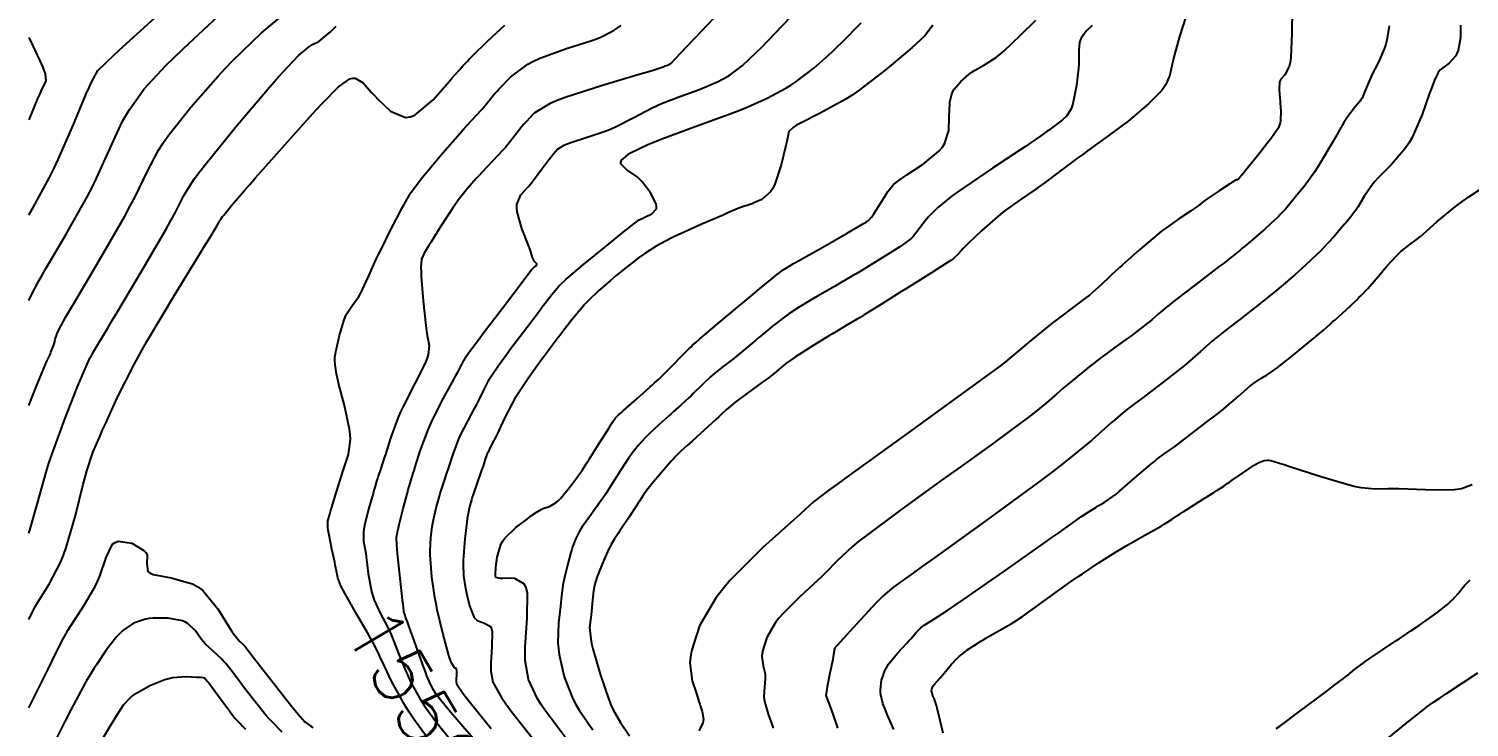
# Model space of a CAD drawing. Header units: metres. Extents: x 837117 to 838479, y 1189012 to 1191015.
# Drawn here: x 837476.5 to 837574.9, y 1190474.6 to 1190522.4 of the extents above; entities that cross this region are included whole.
import ezdxf

# ---------------------------------------------------------------- set-up
doc = ezdxf.new("R2010")
doc.units = ezdxf.units.M
doc.header["$LTSCALE"] = 0.3
doc.layers.add('COTAS 10', color=1, linetype='Continuous')
doc.layers.add('COTAS INT', color=252, linetype='Continuous')
doc.styles.get("Standard").update_dxf_attribs({"font": 'simplex.shx'})

msp = doc.modelspace()

# ---------------------------------------------------------------- linework, layer by layer
at = {"layer": 'COTAS 10'}
for points in [[(837476.514, 1190509.651), (837476.805, 1190510.153), (837477.921, 1190512.201), (837478.222, 1190512.808), (837478.519, 1190513.434), (837479.56, 1190515.841), (837480.436, 1190517.939), (837480.628, 1190518.37), (837480.799, 1190518.736), (837481.236, 1190519.515), (837482.344, 1190520.589), (837482.938, 1190521.141), (837483.656, 1190521.803), (837487.287, 1190525.115)], [(837504.173, 1190473.354), (837502.832, 1190475.186), (837502.51, 1190475.672), (837502.209, 1190476.15), (837501.3, 1190477.799), (837500.672, 1190479.107), (837500.547, 1190479.369), (837500.444, 1190479.587), (837500.252, 1190480.015), (837500.017, 1190480.462), (837499.887, 1190480.692), (837499.729, 1190480.969), (837498.925, 1190482.352), (837498.124, 1190483.759), (837497.969, 1190484.051), (837497.842, 1190484.3), (837497.623, 1190484.847), (837497.542, 1190485.312), (837497.502, 1190485.51), (837497.455, 1190485.737), (837497.417, 1190485.913), (837497.221, 1190486.808), (837497.008, 1190487.876), (837496.973, 1190488.101), (837496.949, 1190488.296), (837496.951, 1190488.747), (837497.081, 1190489.193), (837497.138, 1190489.386), (837497.204, 1190489.608), (837497.517, 1190490.659), (837497.872, 1190491.82), (837497.964, 1190492.111), (837498.054, 1190492.39), (837498.357, 1190493.287), (837498.49, 1190494.296), (837498.472, 1190494.644), (837498.431, 1190495.022), (837498.086, 1190496.637), (837497.684, 1190498.165), (837497.606, 1190498.488), (837497.543, 1190498.768), (837497.439, 1190499.417), (837497.43, 1190499.718), (837497.428, 1190499.778), (837497.425, 1190499.828), (837497.416, 1190499.924), (837497.461, 1190500.17), (837497.492, 1190500.315), (837497.532, 1190500.494), (837497.744, 1190501.415), (837498.041, 1190502.425), (837498.134, 1190502.659), (837498.232, 1190502.874), (837498.625, 1190503.485), (837499.056, 1190504.086), (837499.178, 1190504.293), (837499.301, 1190504.519), (837499.754, 1190505.484), (837500.259, 1190506.622), (837500.415, 1190506.956), (837500.578, 1190507.298), (837501.225, 1190508.605), (837501.857, 1190509.822), (837502.011, 1190510.107), (837502.156, 1190510.37), (837502.603, 1190511.136), (837503.178, 1190511.938), (837503.403, 1190512.224), (837503.656, 1190512.538), (837504.811, 1190513.905), (837505.976, 1190515.239), (837506.236, 1190515.533), (837506.469, 1190515.793), (837507.086, 1190516.459), (837507.487, 1190516.888), (837507.584, 1190516.998), (837507.676, 1190517.106), (837507.958, 1190517.466), (837508.336, 1190517.921), (837508.489, 1190518.088), (837508.662, 1190518.272), (837509.459, 1190519.087), (837510.606, 1190519.951), (837511, 1190520.167), (837511.427, 1190520.373), (837513.245, 1190521.031), (837514.983, 1190521.581), (837515.36, 1190521.718), (837515.691, 1190521.849), (837516.511, 1190522.269), (837516.998, 1190522.602)], [(837513.164, 1190473.969), (837511.792, 1190475.775), (837511.501, 1190476.215), (837511.249, 1190476.628), (837510.659, 1190477.901), (837510.438, 1190479.213), (837510.419, 1190479.651), (837510.417, 1190480.121), (837510.562, 1190482.086), (837510.586, 1190483.83), (837510.508, 1190484.16), (837510.394, 1190484.423), (837509.676, 1190484.823), (837508.903, 1190484.812), (837508.754, 1190484.817), (837508.632, 1190484.826), (837508.428, 1190484.884), (837508.411, 1190484.961), (837508.407, 1190484.98), (837508.403, 1190485), (837508.394, 1190485.063), (837508.407, 1190485.285), (837508.418, 1190485.404), (837508.432, 1190485.547), (837508.508, 1190486.274), (837508.761, 1190487.124), (837508.887, 1190487.345), (837509.038, 1190487.56), (837509.782, 1190488.285), (837510.554, 1190488.869), (837510.722, 1190488.994), (837510.87, 1190489.105), (837511.239, 1190489.373), (837511.514, 1190489.53), (837511.602, 1190489.569), (837511.696, 1190489.607), (837512.08, 1190489.73), (837512.546, 1190489.995), (837512.692, 1190490.123), (837512.845, 1190490.274), (837513.458, 1190491.017), (837513.995, 1190491.747), (837514.101, 1190491.89), (837514.187, 1190492.008), (837514.342, 1190492.223), (837514.535, 1190492.527), (837514.645, 1190492.702), (837514.779, 1190492.915), (837515.469, 1190494.01), (837516.158, 1190495.103), (837516.293, 1190495.315), (837516.402, 1190495.488), (837516.594, 1190495.782), (837516.836, 1190496.004), (837516.978, 1190496.131), (837517.152, 1190496.287), (837518.049, 1190497.085), (837518.95, 1190497.886), (837519.126, 1190498.042), (837519.271, 1190498.171), (837519.529, 1190498.401), (837519.758, 1190498.627), (837519.884, 1190498.752), (837520.036, 1190498.906), (837521.592, 1190500.47), (837521.745, 1190500.622), (837521.872, 1190500.747), (837522.103, 1190500.967), (837522.357, 1190501.177), (837522.498, 1190501.296), (837522.669, 1190501.441), (837523.543, 1190502.182), (837524.64, 1190503.108), (837524.952, 1190503.369), (837525.268, 1190503.632), (837526.438, 1190504.6), (837527.412, 1190505.398), (837527.604, 1190505.554), (837527.762, 1190505.682), (837528.052, 1190505.908), (837528.51, 1190506.172), (837528.774, 1190506.323), (837529.098, 1190506.508), (837530.763, 1190507.458), (837532.44, 1190508.416), (837532.771, 1190508.606), (837533.045, 1190508.763), (837533.551, 1190509.058), (837533.681, 1190509.14), (837533.717, 1190509.162), (837533.752, 1190509.185), (837533.882, 1190509.265), (837534.083, 1190509.49), (837534.163, 1190509.602), (837534.254, 1190509.737), (837534.674, 1190510.407), (837535.114, 1190511.105), (837535.219, 1190511.257), (837535.316, 1190511.391), (837535.604, 1190511.729), (837536.058, 1190512.079), (837536.26, 1190512.221), (837536.495, 1190512.383), (837537.62, 1190513.132), (837538.703, 1190514.017), (837538.913, 1190514.265), (837539.083, 1190514.515), (837539.372, 1190515.426), (837539.402, 1190516.28), (837539.41, 1190516.494), (837539.417, 1190516.698), (837539.443, 1190517.354), (837539.571, 1190517.933), (837539.644, 1190518.088), (837539.732, 1190518.242), (837540.186, 1190518.783), (837540.776, 1190519.278), (837540.951, 1190519.404), (837541.131, 1190519.525), (837541.821, 1190519.92), (837542.634, 1190520.446), (837542.891, 1190520.649), (837543.163, 1190520.877), (837544.258, 1190521.907), (837545.322, 1190522.965)], [(837574.335, 1190522.614), (837574.34, 1190521.756), (837574.167, 1190520.881), (837574.088, 1190520.683), (837573.997, 1190520.504), (837573.556, 1190520.018), (837573.121, 1190519.699), (837573.033, 1190519.627), (837572.958, 1190519.56), (837572.806, 1190519.377), (837572.738, 1190519.231), (837572.717, 1190519.189), (837572.696, 1190519.145), (837572.61, 1190518.979), (837572.418, 1190518.498), (837572.329, 1190518.255), (837572.224, 1190517.966), (837571.718, 1190516.527), (837571.025, 1190514.934), (837570.802, 1190514.548), (837570.567, 1190514.185), (837569.607, 1190513.07), (837568.691, 1190512.162), (837568.483, 1190511.929), (837568.295, 1190511.705), (837567.78, 1190510.963), (837567.413, 1190510.337), (837567.317, 1190510.186), (837567.225, 1190510.045), (837566.913, 1190509.614), (837566.545, 1190509.167), (837566.417, 1190509.016), (837566.278, 1190508.853), (837565.68, 1190508.162), (837564.974, 1190507.395), (837564.767, 1190507.184), (837564.554, 1190506.973), (837563.744, 1190506.215), (837563.019, 1190505.568), (837562.86, 1190505.426), (837562.719, 1190505.302), (837562.363, 1190504.988), (837561.953, 1190504.65), (837561.779, 1190504.509), (837561.579, 1190504.348), (837560.637, 1190503.597), (837559.697, 1190502.853), (837559.498, 1190502.696), (837559.326, 1190502.561), (837558.926, 1190502.251), (837558.675, 1190502.061), (837558.597, 1190502.002), (837558.515, 1190501.94), (837558.187, 1190501.69), (837557.726, 1190501.317), (837557.559, 1190501.176), (837557.376, 1190501.02), (837556.576, 1190500.321), (837555.63, 1190499.51), (837555.355, 1190499.282), (837555.075, 1190499.054), (837554.016, 1190498.219), (837553.064, 1190497.49), (837552.85, 1190497.327), (837552.658, 1190497.182), (837552.146, 1190496.803), (837551.781, 1190496.533), (837551.682, 1190496.457), (837551.585, 1190496.381), (837551.239, 1190496.102), (837550.708, 1190495.645), (837550.494, 1190495.457), (837550.25, 1190495.241), (837549.124, 1190494.239), (837547.218, 1190492.684), (837546.482, 1190492.12), (837545.656, 1190491.497), (837541.919, 1190488.767), (837538.32, 1190486.181), (837537.581, 1190485.649), (837536.953, 1190485.198), (837535.617, 1190484.235), (837534.897, 1190483.622), (837534.658, 1190483.392), (837534.402, 1190483.135), (837533.335, 1190481.986), (837532.37, 1190480.908), (837532.177, 1190480.695), (837532.018, 1190480.519), (837531.711, 1190480.192), (837531.63, 1190480.111), (837531.612, 1190480.09), (837531.596, 1190480.069), (837531.555, 1190479.999), (837531.535, 1190479.937), (837531.532, 1190479.922), (837531.53, 1190479.908), (837531.536, 1190479.863), (837531.501, 1190479.607), (837531.474, 1190479.46), (837531.44, 1190479.279), (837531.254, 1190478.347), (837531.07, 1190477.412), (837531.037, 1190477.228), (837531.011, 1190477.077), (837530.983, 1190476.805), (837531.067, 1190476.574), (837531.112, 1190476.449), (837531.166, 1190476.297), (837531.442, 1190475.531), (837531.722, 1190474.745), (837531.779, 1190474.582)], [(837476.514, 1190475.976), (837477.42, 1190477.787), (837477.811, 1190478.574), (837478.135, 1190479.227), (837478.74, 1190480.468), (837479.059, 1190481.05), (837479.204, 1190481.287), (837479.372, 1190481.557), (837480.184, 1190482.806), (837481.02, 1190484.224), (837481.205, 1190484.6), (837481.369, 1190484.97), (837481.793, 1190486.246), (837482.239, 1190487.145), (837482.418, 1190487.276), (837482.621, 1190487.357), (837483.554, 1190487.225), (837484.373, 1190486.727), (837484.504, 1190486.577), (837484.594, 1190486.422), (837484.573, 1190485.819), (837484.652, 1190485.282), (837484.805, 1190485.168), (837485.015, 1190485.07), (837486.244, 1190484.841), (837487.705, 1190484.44), (837488.062, 1190484.233), (837488.397, 1190483.985), (837489.432, 1190482.741), (837490.204, 1190481.481), (837490.374, 1190481.222), (837490.524, 1190481.001), (837490.908, 1190480.53), (837491.157, 1190480.298), (837491.223, 1190480.229), (837491.288, 1190480.158), (837491.509, 1190479.88), (837491.929, 1190479.326), (837492.119, 1190479.079), (837492.34, 1190478.793), (837493.406, 1190477.422), (837494.481, 1190476.059), (837494.709, 1190475.778), (837494.907, 1190475.538), (837495.367, 1190475.018), (837495.774, 1190474.721), (837495.938, 1190474.622)]]:
    msp.add_lwpolyline(points, dxfattribs=at)
at = {"layer": 'COTAS INT'}
for points in [[(837524.638, 1190524.508), (837521.975, 1190521.684), (837521.463, 1190521.142), (837521.048, 1190520.704), (837520.367, 1190519.989), (837520.322, 1190519.955), (837520.31, 1190519.947), (837520.297, 1190519.939), (837520.252, 1190519.914), (837520.197, 1190519.89), (837520.178, 1190519.883), (837520.158, 1190519.875), (837520.074, 1190519.844), (837519.982, 1190519.809), (837519.934, 1190519.787), (837519.85, 1190519.743), (837519.176, 1190519.528), (837518.78, 1190519.409), (837518.293, 1190519.264), (837515.776, 1190518.527), (837513.159, 1190517.683), (837512.609, 1190517.471), (837512.134, 1190517.269), (837511.048, 1190516.615), (837510.487, 1190516.022), (837510.343, 1190515.857), (837510.204, 1190515.692), (837509.742, 1190515.096), (837509.244, 1190514.459), (837509.082, 1190514.269), (837508.91, 1190514.073), (837508.201, 1190513.316), (837507.464, 1190512.547), (837507.274, 1190512.343), (837507.091, 1190512.143), (837506.478, 1190511.455), (837505.852, 1190510.658), (837505.66, 1190510.39), (837505.459, 1190510.1), (837504.667, 1190508.882), (837503.978, 1190507.776), (837503.842, 1190507.557), (837503.731, 1190507.376), (837503.529, 1190507.04), (837503.473, 1190506.923), (837503.454, 1190506.882), (837503.434, 1190506.836), (837503.347, 1190506.635), (837503.307, 1190506.058), (837503.315, 1190505.775), (837503.333, 1190505.439), (837503.467, 1190503.779), (837503.646, 1190502.088), (837503.692, 1190501.732), (837503.736, 1190501.424), (837503.88, 1190500.72), (837503.809, 1190500.088), (837503.717, 1190499.827), (837503.595, 1190499.528), (837502.893, 1190498.137), (837502.087, 1190496.57), (837501.898, 1190496.16), (837501.726, 1190495.761), (837501.228, 1190494.405), (837500.88, 1190493.291), (837500.801, 1190493.043), (837500.73, 1190492.822), (837500.538, 1190492.244), (837500.41, 1190491.877), (837500.381, 1190491.789), (837500.353, 1190491.706), (837500.275, 1190491.457), (837500.153, 1190491.035), (837500.099, 1190490.845), (837500.035, 1190490.622), (837499.732, 1190489.55), (837499.459, 1190488.435), (837499.416, 1190488.185), (837499.386, 1190487.961), (837499.392, 1190487.364), (837499.437, 1190487.113), (837499.499, 1190486.762), (837499.533, 1190486.534), (837499.569, 1190486.28), (837499.711, 1190485.144), (837499.933, 1190483.925), (837500.019, 1190483.618), (837500.115, 1190483.325), (837500.549, 1190482.38), (837501.018, 1190481.509), (837501.136, 1190481.263), (837501.249, 1190481.015), (837501.614, 1190480.099), (837501.973, 1190479.16), (837502.082, 1190478.896), (837502.195, 1190478.632), (837502.64, 1190477.664), (837503.198, 1190476.652), (837503.382, 1190476.359), (837503.58, 1190476.06), (837504.403, 1190474.935), (837505.364, 1190473.737)], [(837476.514, 1190503.795), (837476.67, 1190504.155), (837477.208, 1190505.156), (837477.448, 1190505.579), (837477.727, 1190506.065), (837479.063, 1190508.348), (837480.494, 1190510.889), (837480.834, 1190511.538), (837481.148, 1190512.163), (837482.078, 1190514.224), (837482.902, 1190516.005), (837483.15, 1190516.453), (837483.407, 1190516.882), (837484.406, 1190518.27), (837485.881, 1190519.854), (837486.438, 1190520.406), (837487.059, 1190521.007), (837489.841, 1190523.591)], [(837476.514, 1190496.636), (837477.068, 1190498.03), (837477.241, 1190498.459), (837477.393, 1190498.829), (837477.753, 1190499.666), (837477.943, 1190500.073), (837477.986, 1190500.171), (837478.026, 1190500.263), (837478.138, 1190500.542), (837478.219, 1190500.781), (837478.24, 1190500.848), (837478.26, 1190500.915), (837478.324, 1190501.16), (837478.396, 1190501.408), (837478.42, 1190501.478), (837478.447, 1190501.547), (837478.557, 1190501.801), (837479.055, 1190502.683), (837479.326, 1190503.149), (837479.655, 1190503.712), (837481.322, 1190506.543), (837483.067, 1190509.577), (837483.445, 1190510.267), (837483.777, 1190510.892), (837484.595, 1190512.607), (837485.369, 1190514.07), (837485.672, 1190514.536), (837486.015, 1190515.028), (837487.575, 1190517.025), (837489.418, 1190519.118), (837489.938, 1190519.671), (837490.463, 1190520.212), (837492.395, 1190522.068), (837494.162, 1190523.555)], [(837507.86, 1190472.739), (837506.033, 1190474.856), (837505.656, 1190475.297), (837505.334, 1190475.676), (837504.634, 1190476.517), (837504.328, 1190476.934), (837504.255, 1190477.045), (837504.187, 1190477.154), (837503.98, 1190477.53), (837503.719, 1190478.157), (837503.617, 1190478.424), (837503.501, 1190478.732), (837502.975, 1190480.182), (837502.48, 1190481.567), (837502.385, 1190481.834), (837502.306, 1190482.05), (837502.173, 1190482.409), (837502.157, 1190482.457), (837502.152, 1190482.476), (837502.148, 1190482.499), (837502.133, 1190482.604), (837502.082, 1190483.052), (837502.055, 1190483.29), (837502.023, 1190483.578), (837502.001, 1190483.778), (837501.86, 1190485.032), (837501.705, 1190486.51), (837501.678, 1190486.814), (837501.658, 1190487.073), (837501.641, 1190487.625), (837501.728, 1190488.081), (837501.773, 1190488.278), (837501.827, 1190488.505), (837502.098, 1190489.584), (837502.382, 1190490.663), (837502.444, 1190490.891), (837502.498, 1190491.087), (837502.635, 1190491.542), (837502.786, 1190491.999), (837502.85, 1190492.198), (837502.922, 1190492.428), (837503.262, 1190493.52), (837503.75, 1190494.861), (837503.916, 1190495.248), (837504.094, 1190495.642), (837504.851, 1190497.121), (837505.556, 1190498.404), (837505.702, 1190498.674), (837505.827, 1190498.907), (837506.1, 1190499.442), (837506.254, 1190499.743), (837506.304, 1190499.829), (837506.357, 1190499.917), (837506.574, 1190500.242), (837507.07, 1190500.911), (837507.299, 1190501.215), (837507.567, 1190501.571), (837508.869, 1190503.286), (837510.565, 1190505.515), (837510.885, 1190505.935), (837510.904, 1190505.958), (837510.909, 1190505.964), (837510.914, 1190505.969), (837510.935, 1190505.988), (837510.978, 1190506.025), (837510.999, 1190506.042), (837511.023, 1190506.062), (837511.138, 1190506.157), (837511.227, 1190506.26), (837511.234, 1190506.285), (837511.233, 1190506.308), (837511.166, 1190506.38), (837511.06, 1190506.474), (837511.035, 1190506.513), (837511.011, 1190506.556), (837510.94, 1190506.755), (837510.79, 1190507.199), (837510.716, 1190507.397), (837510.629, 1190507.627), (837510.2, 1190508.727), (837509.875, 1190509.875), (837509.853, 1190510.136), (837509.861, 1190510.372), (837510.138, 1190511.016), (837510.636, 1190511.571), (837510.785, 1190511.751), (837510.937, 1190511.942), (837511.526, 1190512.725), (837512.071, 1190513.464), (837512.198, 1190513.627), (837512.313, 1190513.772), (837512.638, 1190514.144), (837513.103, 1190514.424), (837513.307, 1190514.511), (837513.543, 1190514.601), (837514.664, 1190514.963), (837515.964, 1190515.406), (837516.312, 1190515.548), (837516.655, 1190515.699), (837517.853, 1190516.312), (837519.052, 1190516.942), (837519.397, 1190517.103), (837519.747, 1190517.258), (837521.055, 1190517.768), (837522.264, 1190518.208), (837522.551, 1190518.319), (837522.818, 1190518.425), (837523.61, 1190518.768), (837524.263, 1190519.122), (837524.442, 1190519.235), (837524.62, 1190519.355), (837525.256, 1190519.84), (837526.216, 1190520.744), (837526.598, 1190521.128), (837527.031, 1190521.57), (837529.015, 1190523.648)], [(837555.579, 1190523.193), (837555.128, 1190521.842), (837554.773, 1190520.531), (837554.698, 1190520.232), (837554.634, 1190519.96), (837554.486, 1190519.21), (837554.214, 1190518.565), (837554.07, 1190518.359), (837553.898, 1190518.142), (837553.03, 1190517.262), (837551.934, 1190516.321), (837551.618, 1190516.065), (837551.296, 1190515.813), (837550.085, 1190514.918), (837548.856, 1190514.038), (837548.522, 1190513.794), (837548.19, 1190513.55), (837547.017, 1190512.666), (837545.899, 1190511.831), (837545.602, 1190511.618), (837545.312, 1190511.412), (837544.311, 1190510.732), (837543.316, 1190510.019), (837543.028, 1190509.793), (837542.735, 1190509.554), (837541.637, 1190508.585), (837540.703, 1190507.702), (837540.515, 1190507.517), (837540.358, 1190507.358), (837540.042, 1190506.996), (837539.686, 1190506.678), (837539.503, 1190506.545), (837539.283, 1190506.394), (837538.183, 1190505.688), (837536.845, 1190504.856), (837536.475, 1190504.624), (837536.105, 1190504.393), (837534.769, 1190503.554), (837533.59, 1190502.817), (837533.318, 1190502.65), (837533.07, 1190502.499), (837532.371, 1190502.085), (837531.702, 1190501.693), (837531.472, 1190501.556), (837531.223, 1190501.406), (837530.163, 1190500.761), (837529.146, 1190500.125), (837528.924, 1190499.98), (837528.729, 1190499.85), (837528.238, 1190499.496), (837527.924, 1190499.236), (837527.839, 1190499.165), (837527.755, 1190499.095), (837527.46, 1190498.846), (837527.031, 1190498.507), (837526.862, 1190498.38), (837526.671, 1190498.239), (837525.802, 1190497.609), (837524.939, 1190496.976), (837524.753, 1190496.834), (837524.589, 1190496.705), (837524.187, 1190496.357), (837523.797, 1190495.984), (837523.64, 1190495.839), (837523.463, 1190495.676), (837522.649, 1190494.937), (837521.83, 1190494.201), (837521.651, 1190494.039), (837521.491, 1190493.896), (837521.085, 1190493.533), (837520.714, 1190493.16), (837520.576, 1190493.01), (837520.424, 1190492.84), (837519.747, 1190492.06), (837519.087, 1190491.269), (837518.945, 1190491.093), (837518.821, 1190490.934), (837518.518, 1190490.517), (837518.251, 1190490.1), (837518.148, 1190489.943), (837518.033, 1190489.767), (837517.516, 1190488.979), (837516.999, 1190488.202), (837516.885, 1190488.032), (837516.783, 1190487.883), (837516.521, 1190487.508), (837516.3, 1190487.137), (837516.226, 1190486.989), (837516.145, 1190486.823), (837515.804, 1190486.062), (837515.482, 1190485.285), (837515.413, 1190485.109), (837515.354, 1190484.949), (837515.213, 1190484.512), (837515.13, 1190484.091), (837515.107, 1190483.942), (837515.085, 1190483.778), (837515.003, 1190483.069), (837514.927, 1190482.332), (837514.908, 1190482.151), (837514.889, 1190481.981), (837514.828, 1190481.447), (837514.904, 1190480.676), (837514.971, 1190480.356), (837515.059, 1190479.988), (837515.546, 1190478.276), (837516.135, 1190476.543), (837516.288, 1190476.163), (837516.436, 1190475.826), (837516.933, 1190474.973), (837517.56, 1190474.057)], [(837562.829, 1190523.705), (837562.817, 1190522.058), (837562.737, 1190520.406), (837562.691, 1190520.072), (837562.634, 1190519.791), (837562.342, 1190519.223), (837562.062, 1190518.936), (837562.013, 1190518.832), (837561.976, 1190518.718), (837561.948, 1190518.217), (837561.996, 1190517.642), (837562.008, 1190517.481), (837562.019, 1190517.318), (837562.054, 1190516.724), (837562.049, 1190516.187), (837562.034, 1190516.061), (837562.014, 1190515.944), (837561.896, 1190515.604), (837561.58, 1190515.143), (837561.436, 1190514.95), (837561.268, 1190514.728), (837560.455, 1190513.693), (837559.661, 1190512.705), (837559.505, 1190512.513), (837559.376, 1190512.356), (837559.141, 1190512.085), (837559.089, 1190512.054), (837559.077, 1190512.049), (837559.064, 1190512.045), (837559.026, 1190512.042), (837558.824, 1190511.932), (837558.709, 1190511.86), (837558.568, 1190511.77), (837557.843, 1190511.295), (837557.093, 1190510.79), (837556.936, 1190510.681), (837556.8, 1190510.585), (837556.492, 1190510.348), (837556.185, 1190510.116), (837556.05, 1190510.023), (837555.894, 1190509.916), (837555.15, 1190509.428), (837554.196, 1190508.754), (837553.907, 1190508.532), (837553.607, 1190508.293), (837552.434, 1190507.301), (837551.415, 1190506.401), (837551.211, 1190506.221), (837551.042, 1190506.07), (837550.717, 1190505.774), (837550.519, 1190505.582), (837550.431, 1190505.497), (837550.328, 1190505.398), (837549.835, 1190504.926), (837549.183, 1190504.345), (837548.979, 1190504.177), (837548.765, 1190504.006), (837547.912, 1190503.364), (837546.884, 1190502.591), (837546.56, 1190502.338), (837546.22, 1190502.068), (837544.849, 1190500.95), (837543.248, 1190499.62), (837542.955, 1190499.377), (837542.951, 1190499.373), (837542.949, 1190499.372), (837542.947, 1190499.37), (837542.937, 1190499.364), (837536.594, 1190494.772), (837532.588, 1190491.864), (837531.814, 1190491.3), (837531.187, 1190490.839), (837530.134, 1190490.044), (837529.541, 1190489.495), (837529.204, 1190489.189), (837528.791, 1190488.817), (837526.673, 1190486.917), (837524.422, 1190484.675), (837523.925, 1190484.087), (837523.483, 1190483.514), (837522.343, 1190481.562), (837521.788, 1190479.857), (837521.715, 1190479.44), (837521.677, 1190479.047), (837521.829, 1190477.823), (837522.132, 1190476.955), (837522.19, 1190476.786), (837522.235, 1190476.648), (837522.303, 1190476.408), (837522.333, 1190476.277), (837522.355, 1190476.208), (837522.383, 1190476.126), (837522.532, 1190475.709), (837522.61, 1190475.198), (837522.594, 1190475.055), (837522.561, 1190474.912), (837522.305, 1190474.391)], [(837476.514, 1190482.01), (837476.771, 1190482.537), (837476.948, 1190482.861), (837477.135, 1190483.189), (837477.9, 1190484.416), (837478.682, 1190485.901), (837478.88, 1190486.393), (837479.071, 1190486.919), (837479.693, 1190489.111), (837480.225, 1190491.242), (837480.358, 1190491.73), (837480.486, 1190492.174), (837480.897, 1190493.408), (837481.381, 1190494.563), (837481.554, 1190494.957), (837481.744, 1190495.383), (837482.573, 1190497.189), (837483.742, 1190499.485), (837484.147, 1190500.22), (837484.587, 1190500.997), (837486.469, 1190504.162), (837488.2, 1190506.99), (837488.545, 1190507.554), (837488.832, 1190508.023), (837489.383, 1190508.93), (837489.525, 1190509.174), (837489.554, 1190509.225), (837489.578, 1190509.27), (837489.631, 1190509.374), (837489.759, 1190509.551), (837489.831, 1190509.642), (837489.919, 1190509.751), (837490.371, 1190510.297), (837491.238, 1190511.307), (837491.588, 1190511.708), (837491.986, 1190512.163), (837493.822, 1190514.244), (837495.717, 1190516.358), (837496.153, 1190516.833), (837496.551, 1190517.259), (837497.665, 1190518.401), (837498.451, 1190518.949), (837498.642, 1190519.001), (837498.82, 1190519.01), (837499.366, 1190518.686), (837499.934, 1190518.019), (837500.127, 1190517.813), (837500.336, 1190517.598), (837501.216, 1190516.743), (837502.262, 1190516.305), (837502.576, 1190516.353), (837502.899, 1190516.474), (837504.153, 1190517.52), (837505.235, 1190518.767), (837505.45, 1190519.014), (837505.629, 1190519.218), (837505.97, 1190519.601), (837506.064, 1190519.702), (837506.087, 1190519.728), (837506.108, 1190519.753), (837506.174, 1190519.837), (837506.469, 1190520.149), (837506.634, 1190520.318), (837506.836, 1190520.522), (837507.869, 1190521.558), (837509.033, 1190522.62)], [(837476.514, 1190487.894), (837476.595, 1190488.119), (837477.115, 1190489.952), (837477.694, 1190492.073), (837477.889, 1190492.694), (837478.101, 1190493.331), (837478.993, 1190495.755), (837479.827, 1190497.858), (837480.001, 1190498.293), (837480.151, 1190498.663), (837480.49, 1190499.465), (837480.712, 1190499.902), (837480.789, 1190500.042), (837480.873, 1190500.19), (837481.231, 1190500.792), (837481.939, 1190501.971), (837482.243, 1190502.482), (837482.595, 1190503.074), (837484.255, 1190505.879), (837485.89, 1190508.688), (837486.225, 1190509.282), (837486.509, 1190509.796), (837487.113, 1190510.99), (837487.835, 1190512.135), (837488.195, 1190512.619), (837488.623, 1190513.174), (837490.745, 1190515.781), (837492.955, 1190518.383), (837493.438, 1190518.936), (837493.866, 1190519.416), (837494.949, 1190520.544), (837495.598, 1190521.09), (837495.752, 1190521.203), (837495.896, 1190521.3), (837496.324, 1190521.512), (837497.129, 1190522.174), (837497.51, 1190522.554)], [(837508.111, 1190474.529), (837506.673, 1190476.303), (837506.393, 1190476.658), (837506.165, 1190476.953), (837505.772, 1190477.527), (837505.734, 1190477.75), (837505.731, 1190477.824), (837505.731, 1190477.904), (837505.755, 1190478.239), (837505.759, 1190478.535), (837505.746, 1190478.591), (837505.727, 1190478.636), (837505.605, 1190478.704), (837505.385, 1190479.049), (837505.304, 1190479.268), (837505.214, 1190479.541), (837504.818, 1190480.973), (837504.425, 1190482.662), (837504.337, 1190483.096), (837504.259, 1190483.516), (837504.052, 1190484.914), (837503.951, 1190486.116), (837503.939, 1190486.412), (837503.934, 1190486.693), (837503.973, 1190487.575), (837504.083, 1190488.366), (837504.123, 1190488.589), (837504.166, 1190488.814), (837504.357, 1190489.641), (837504.571, 1190490.428), (837504.63, 1190490.628), (837504.688, 1190490.819), (837504.894, 1190491.444), (837505.108, 1190492.067), (837505.171, 1190492.258), (837505.236, 1190492.456), (837505.483, 1190493.238), (837505.796, 1190494.1), (837505.903, 1190494.349), (837506.018, 1190494.602), (837506.504, 1190495.553), (837506.998, 1190496.466), (837507.117, 1190496.695), (837507.229, 1190496.914), (837507.57, 1190497.62), (837507.906, 1190498.276), (837508.015, 1190498.464), (837508.13, 1190498.654), (837508.601, 1190499.361), (837509.211, 1190500.2), (837509.414, 1190500.473), (837509.63, 1190500.764), (837510.534, 1190501.961), (837511.405, 1190503.105), (837511.601, 1190503.362), (837511.778, 1190503.593), (837512.252, 1190504.213), (837512.608, 1190504.643), (837512.71, 1190504.756), (837512.814, 1190504.865), (837513.2, 1190505.233), (837513.847, 1190505.782), (837514.116, 1190506.005), (837514.423, 1190506.259), (837515.852, 1190507.432), (837517.239, 1190508.556), (837517.519, 1190508.78), (837517.753, 1190508.965), (837518.222, 1190509.317), (837518.462, 1190509.443), (837518.551, 1190509.485), (837518.651, 1190509.532), (837519.093, 1190509.729), (837519.391, 1190510.077), (837519.399, 1190510.219), (837519.376, 1190510.381), (837519.022, 1190511.129), (837518.427, 1190511.91), (837518.251, 1190512.091), (837518.07, 1190512.258), (837517.377, 1190512.737), (837516.968, 1190513.144), (837516.967, 1190513.266), (837517.014, 1190513.391), (837517.588, 1190513.877), (837518.812, 1190514.467), (837519.269, 1190514.657), (837519.777, 1190514.86), (837522.036, 1190515.692), (837524.369, 1190516.541), (837524.924, 1190516.755), (837525.439, 1190516.96), (837526.969, 1190517.622), (837528.229, 1190518.306), (837528.574, 1190518.524), (837528.918, 1190518.754), (837530.145, 1190519.69), (837531.383, 1190520.784), (837531.733, 1190521.114), (837532.087, 1190521.456), (837533.393, 1190522.787)], [(837538.281, 1190522.627), (837537.77, 1190521.927), (837537.143, 1190521.341), (837536.868, 1190521.1), (837536.55, 1190520.824), (837535.034, 1190519.541), (837533.255, 1190518.173), (837532.771, 1190517.843), (837532.29, 1190517.535), (837530.585, 1190516.599), (837529.232, 1190515.922), (837528.974, 1190515.778), (837528.766, 1190515.651), (837528.437, 1190515.35), (837528.359, 1190514.892), (837528.31, 1190514.667), (837528.249, 1190514.4), (837527.928, 1190513.083), (837527.483, 1190511.747), (837527.344, 1190511.469), (837527.197, 1190511.23), (837526.606, 1190510.697), (837526.063, 1190510.469), (837525.945, 1190510.422), (837525.842, 1190510.383), (837525.588, 1190510.3), (837525.405, 1190510.249), (837525.347, 1190510.23), (837525.285, 1190510.208), (837525.036, 1190510.111), (837524.488, 1190509.878), (837524.238, 1190509.771), (837523.947, 1190509.645), (837522.54, 1190509.038), (837521.033, 1190508.362), (837520.678, 1190508.193), (837520.35, 1190508.032), (837519.388, 1190507.516), (837518.608, 1190507.022), (837518.394, 1190506.875), (837518.18, 1190506.723), (837517.417, 1190506.134), (837516.657, 1190505.504), (837516.445, 1190505.325), (837516.234, 1190505.144), (837515.465, 1190504.478), (837514.713, 1190503.76), (837514.511, 1190503.548), (837514.313, 1190503.329), (837513.619, 1190502.49), (837512.99, 1190501.671), (837512.833, 1190501.466), (837512.682, 1190501.269), (837512.199, 1190500.637), (837511.693, 1190499.957), (837511.529, 1190499.732), (837511.353, 1190499.49), (837510.629, 1190498.481), (837509.903, 1190497.391), (837509.725, 1190497.098), (837509.558, 1190496.809), (837509.04, 1190495.798), (837508.631, 1190494.921), (837508.532, 1190494.716), (837508.44, 1190494.528), (837508.157, 1190493.985), (837507.941, 1190493.562), (837507.89, 1190493.449), (837507.843, 1190493.339), (837507.704, 1190492.956), (837507.549, 1190492.484), (837507.493, 1190492.317), (837507.43, 1190492.134), (837507.152, 1190491.345), (837506.877, 1190490.551), (837506.816, 1190490.365), (837506.761, 1190490.193), (837506.616, 1190489.698), (837506.505, 1190489.122), (837506.472, 1190488.9), (837506.438, 1190488.651), (837506.305, 1190487.524), (837506.207, 1190486.342), (837506.195, 1190486.058), (837506.189, 1190485.792), (837506.223, 1190484.989), (837506.331, 1190484.258), (837506.372, 1190484.038), (837506.418, 1190483.811), (837506.623, 1190482.929), (837506.923, 1190482.183), (837507.029, 1190482.043), (837507.144, 1190481.931), (837507.64, 1190481.764), (837508.06, 1190481.53), (837508.127, 1190481.376), (837508.173, 1190481.183), (837508.159, 1190480.163), (837508.074, 1190479.013), (837508.075, 1190478.738), (837508.086, 1190478.482), (837508.215, 1190477.714), (837508.806, 1190476.671), (837509.108, 1190476.241), (837509.47, 1190475.75), (837511.28, 1190473.467)], [(837549.16, 1190522.592), (837548.77, 1190522.202), (837548.413, 1190521.723), (837548.35, 1190521.584), (837548.302, 1190521.442), (837548.259, 1190520.906), (837548.267, 1190520.197), (837548.253, 1190519.947), (837548.231, 1190519.673), (837548.089, 1190518.49), (837547.875, 1190517.359), (837547.807, 1190517.118), (837547.735, 1190516.909), (837547.444, 1190516.418), (837547.117, 1190516.138), (837547.023, 1190516.062), (837546.927, 1190515.986), (837546.566, 1190515.719), (837546.199, 1190515.457), (837546.099, 1190515.384), (837546.001, 1190515.311), (837545.651, 1190515.048), (837544.935, 1190514.549), (837544.606, 1190514.327), (837544.22, 1190514.07), (837542.353, 1190512.84), (837540.419, 1190511.538), (837539.991, 1190511.234), (837539.61, 1190510.956), (837538.62, 1190510.157), (837538.01, 1190509.547), (837537.867, 1190509.387), (837537.736, 1190509.231), (837537.358, 1190508.702), (837536.97, 1190508.207), (837536.833, 1190508.074), (837536.683, 1190507.942), (837536.033, 1190507.477), (837535.299, 1190507.02), (837534.893, 1190506.766), (837534.16, 1190506.306), (837533.317, 1190505.79), (837533.045, 1190505.628), (837532.755, 1190505.457), (837531.567, 1190504.772), (837530.4, 1190504.101), (837530.123, 1190503.939), (837529.866, 1190503.789), (837529.107, 1190503.334), (837528.454, 1190502.903), (837528.264, 1190502.767), (837528.07, 1190502.624), (837527.338, 1190502.048), (837526.596, 1190501.434), (837526.396, 1190501.267), (837526.198, 1190501.101), (837525.502, 1190500.514), (837524.85, 1190499.974), (837524.68, 1190499.838), (837524.514, 1190499.708), (837523.952, 1190499.288), (837523.406, 1190498.862), (837523.249, 1190498.728), (837523.091, 1190498.587), (837522.501, 1190498.023), (837521.917, 1190497.445), (837521.762, 1190497.296), (837521.611, 1190497.151), (837521.089, 1190496.669), (837520.551, 1190496.186), (837520.389, 1190496.041), (837520.221, 1190495.891), (837519.567, 1190495.309), (837518.933, 1190494.723), (837518.777, 1190494.571), (837518.63, 1190494.422), (837518.17, 1190493.921), (837517.745, 1190493.378), (837517.619, 1190493.204), (837517.489, 1190493.019), (837516.994, 1190492.264), (837516.515, 1190491.508), (837516.397, 1190491.322), (837516.284, 1190491.147), (837515.929, 1190490.601), (837515.566, 1190490.069), (837515.449, 1190489.902), (837515.324, 1190489.726), (837514.813, 1190489.024), (837514.328, 1190488.33), (837514.219, 1190488.16), (837514.122, 1190488), (837513.863, 1190487.504), (837513.666, 1190486.966), (837513.608, 1190486.781), (837513.547, 1190486.58), (837513.315, 1190485.719), (837513.11, 1190484.865), (837513.068, 1190484.668), (837513.032, 1190484.487), (837512.952, 1190483.977), (837512.888, 1190483.395), (837512.862, 1190483.17), (837512.832, 1190482.917), (837512.696, 1190481.772), (837512.661, 1190480.401), (837512.695, 1190480.005), (837512.749, 1190479.602), (837513.102, 1190478.088), (837513.692, 1190476.585), (837513.894, 1190476.189), (837514.114, 1190475.801), (837515.049, 1190474.471)], [(837569.454, 1190522.568), (837569.303, 1190521.589), (837569.231, 1190521.321), (837569.146, 1190521.053), (837568.728, 1190520.096), (837568.285, 1190519.22), (837568.183, 1190519.004), (837568.091, 1190518.799), (837567.834, 1190518.158), (837567.609, 1190517.641), (837567.537, 1190517.515), (837567.461, 1190517.398), (837567.15, 1190517.036), (837566.707, 1190516.481), (837566.547, 1190516.241), (837566.372, 1190515.964), (837565.605, 1190514.653), (837564.775, 1190513.239), (837564.559, 1190512.898), (837564.35, 1190512.579), (837563.646, 1190511.606), (837563.047, 1190510.863), (837562.904, 1190510.688), (837562.771, 1190510.527), (837562.372, 1190510.056), (837562.02, 1190509.673), (837561.916, 1190509.568), (837561.81, 1190509.463), (837561.406, 1190509.085), (837560.957, 1190508.686), (837560.822, 1190508.568), (837560.684, 1190508.446), (837560.146, 1190507.979), (837559.583, 1190507.5), (837559.428, 1190507.371), (837559.273, 1190507.243), (837558.719, 1190506.795), (837558.164, 1190506.359), (837558.009, 1190506.239), (837557.853, 1190506.119), (837557.286, 1190505.688), (837556.653, 1190505.209), (837556.455, 1190505.059), (837556.248, 1190504.902), (837555.42, 1190504.271), (837554.615, 1190503.647), (837554.423, 1190503.494), (837554.244, 1190503.348), (837553.706, 1190502.895), (837553.237, 1190502.492), (837553.101, 1190502.379), (837552.961, 1190502.266), (837552.436, 1190501.852), (837551.805, 1190501.376), (837551.599, 1190501.223), (837551.38, 1190501.062), (837550.474, 1190500.404), (837549.497, 1190499.681), (837549.233, 1190499.478), (837548.97, 1190499.274), (837548.044, 1190498.526), (837547.183, 1190497.803), (837546.962, 1190497.614), (837546.749, 1190497.431), (837546.04, 1190496.808), (837545.085, 1190496.029), (837544.716, 1190495.746), (837544.301, 1190495.434), (837542.428, 1190494.065), (837540.139, 1190492.418), (837539.463, 1190491.93), (837538.768, 1190491.429), (837536.105, 1190489.504), (837533.742, 1190487.743), (837533.236, 1190487.346), (837532.794, 1190486.987), (837531.735, 1190486.015), (837530.955, 1190485.201), (837530.69, 1190484.942), (837530.404, 1190484.668), (837529.192, 1190483.554), (837528.026, 1190482.393), (837527.768, 1190482.088), (837527.539, 1190481.791), (837526.949, 1190480.78), (837526.661, 1190479.897), (837526.623, 1190479.681), (837526.604, 1190479.477), (837526.682, 1190478.843), (837526.817, 1190478.281), (837526.832, 1190478.123), (837526.838, 1190477.964), (837526.779, 1190477.378), (837526.742, 1190476.734), (837526.762, 1190476.538), (837526.795, 1190476.335), (837527.022, 1190475.537), (837527.302, 1190474.771), (837527.369, 1190474.587)], [(837476.514, 1190521.771), (837476.762, 1190521.246), (837477.436, 1190519.84), (837477.55, 1190519.552), (837477.633, 1190519.307), (837477.672, 1190518.79), (837477.383, 1190518.217), (837477.259, 1190517.938), (837477.116, 1190517.606), (837476.514, 1190516.142)], [(837535.627, 1190474.496), (837535.272, 1190475.271), (837535.186, 1190475.467), (837535.106, 1190475.655), (837534.862, 1190476.268), (837534.721, 1190476.854), (837534.706, 1190477.024), (837534.702, 1190477.198), (837534.773, 1190477.856), (837535.026, 1190478.554), (837535.136, 1190478.753), (837535.263, 1190478.955), (837535.869, 1190479.704), (837536.501, 1190480.384), (837536.646, 1190480.543), (837536.777, 1190480.689), (837537.138, 1190481.107), (837537.47, 1190481.437), (837537.582, 1190481.527), (837537.702, 1190481.616), (837538.211, 1190481.934), (837539.309, 1190482.639), (837539.802, 1190482.973), (837540.376, 1190483.366), (837543.129, 1190485.288), (837545.855, 1190487.209), (837546.412, 1190487.602), (837546.883, 1190487.935), (837547.868, 1190488.635), (837548.285, 1190488.931), (837548.398, 1190489.009), (837548.509, 1190489.085), (837548.901, 1190489.347), (837549.3, 1190489.599), (837549.416, 1190489.669), (837549.534, 1190489.739), (837549.979, 1190489.994), (837550.582, 1190490.408), (837550.801, 1190490.578), (837551.041, 1190490.772), (837552.093, 1190491.676), (837553.128, 1190492.576), (837553.357, 1190492.767), (837553.562, 1190492.934), (837554.094, 1190493.328), (837554.597, 1190493.674), (837554.784, 1190493.81), (837554.991, 1190493.964), (837555.909, 1190494.666), (837556.809, 1190495.361), (837557.005, 1190495.51), (837557.178, 1190495.641), (837557.61, 1190495.959), (837558.018, 1190496.277), (837558.175, 1190496.408), (837558.352, 1190496.558), (837559.152, 1190497.253), (837559.952, 1190497.939), (837560.129, 1190498.082), (837560.286, 1190498.206), (837560.693, 1190498.483), (837560.977, 1190498.639), (837561.056, 1190498.685), (837561.136, 1190498.734), (837561.427, 1190498.92), (837561.868, 1190499.246), (837562.043, 1190499.383), (837562.24, 1190499.539), (837563.143, 1190500.268), (837564.062, 1190501.023), (837564.27, 1190501.196), (837564.458, 1190501.352), (837564.968, 1190501.785), (837565.432, 1190502.195), (837565.591, 1190502.338), (837565.762, 1190502.492), (837566.492, 1190503.155), (837567.22, 1190503.835), (837567.391, 1190504.001), (837567.548, 1190504.156), (837568.006, 1190504.636), (837568.432, 1190505.122), (837568.569, 1190505.281), (837568.715, 1190505.451), (837569.311, 1190506.153), (837569.934, 1190506.839), (837570.096, 1190506.998), (837570.254, 1190507.144), (837570.788, 1190507.562), (837571.392, 1190508.011), (837571.594, 1190508.178), (837571.81, 1190508.363), (837572.717, 1190509.181), (837573.986, 1190510.226), (837574.43, 1190510.553), (837574.915, 1190510.897), (837577.003, 1190512.277)], [(837538.986, 1190474.227), (837538.774, 1190475.095), (837538.572, 1190475.943), (837538.526, 1190476.119), (837538.486, 1190476.269), (837538.379, 1190476.596), (837538.311, 1190476.746), (837538.294, 1190476.784), (837538.279, 1190476.82), (837538.231, 1190476.939), (837538.204, 1190477.052), (837538.201, 1190477.085), (837538.2, 1190477.119), (837538.214, 1190477.246), (837538.263, 1190477.381), (837538.284, 1190477.42), (837538.309, 1190477.459), (837538.426, 1190477.604), (837538.624, 1190477.827), (837538.699, 1190477.915), (837538.783, 1190478.015), (837539.161, 1190478.47), (837539.569, 1190478.948), (837539.672, 1190479.062), (837539.771, 1190479.168), (837540.091, 1190479.483), (837540.413, 1190479.751), (837540.513, 1190479.827), (837540.617, 1190479.905), (837541.032, 1190480.19), (837541.553, 1190480.515), (837541.724, 1190480.617), (837541.907, 1190480.724), (837542.664, 1190481.152), (837543.438, 1190481.596), (837543.63, 1190481.713), (837543.814, 1190481.827), (837544.399, 1190482.214), (837545.062, 1190482.686), (837545.295, 1190482.853), (837545.55, 1190483.035), (837546.645, 1190483.825), (837547.857, 1190484.685), (837548.184, 1190484.912), (837548.508, 1190485.134), (837549.647, 1190485.894), (837550.806, 1190486.625), (837551.142, 1190486.829), (837551.485, 1190487.033), (837552.776, 1190487.773), (837553.875, 1190488.393), (837554.095, 1190488.521), (837554.28, 1190488.63), (837554.644, 1190488.867), (837554.999, 1190489.116), (837555.177, 1190489.232), (837555.39, 1190489.37), (837556.448, 1190490.038), (837557.493, 1190490.693), (837557.698, 1190490.822), (837557.865, 1190490.928), (837558.165, 1190491.123), (837558.395, 1190491.287), (837558.519, 1190491.375), (837558.67, 1190491.481), (837559.432, 1190492.014), (837560.228, 1190492.543), (837560.4, 1190492.646), (837560.552, 1190492.729), (837560.924, 1190492.873), (837561.139, 1190492.885), (837561.191, 1190492.885), (837561.239, 1190492.884), (837561.387, 1190492.868), (837561.965, 1190492.693), (837562.284, 1190492.592), (837562.673, 1190492.468), (837564.652, 1190491.829), (837566.719, 1190491.211), (837567.164, 1190491.1), (837567.553, 1190491.015), (837568.495, 1190490.924), (837569.375, 1190490.967), (837569.725, 1190490.966), (837570.121, 1190490.959), (837571.935, 1190490.888), (837573.713, 1190490.875), (837574.087, 1190490.905), (837574.409, 1190490.95), (837575.145, 1190491.231)], [(837561.745, 1190474.547), (837561.982, 1190474.717), (837562.241, 1190474.906), (837563.359, 1190475.734), (837564.492, 1190476.585), (837564.761, 1190476.787), (837565.01, 1190476.975), (837565.75, 1190477.533), (837566.334, 1190477.978), (837566.484, 1190478.095), (837566.63, 1190478.21), (837567.118, 1190478.599), (837567.685, 1190479.03), (837567.881, 1190479.17), (837568.094, 1190479.32), (837569.004, 1190479.938), (837569.923, 1190480.548), (837570.142, 1190480.693), (837570.346, 1190480.827), (837570.953, 1190481.227), (837571.531, 1190481.619), (837571.717, 1190481.748), (837571.914, 1190481.887), (837572.716, 1190482.466), (837573.473, 1190483.057), (837573.64, 1190483.204), (837573.789, 1190483.344), (837574.176, 1190483.79), (837574.613, 1190484.318), (837574.793, 1190484.51), (837574.999, 1190484.722)], [(837493.833, 1190474.3), (837493.113, 1190475.029), (837492.914, 1190475.247), (837492.715, 1190475.472), (837491.999, 1190476.344), (837491.328, 1190477.213), (837491.159, 1190477.435), (837490.997, 1190477.65), (837490.47, 1190478.362), (837489.968, 1190478.99), (837489.822, 1190479.152), (837489.673, 1190479.309), (837489.108, 1190479.834), (837488.568, 1190480.346), (837488.435, 1190480.495), (837488.309, 1190480.647), (837487.911, 1190481.221), (837487.41, 1190481.716), (837487.218, 1190481.818), (837487.004, 1190481.905), (837486.04, 1190482.094), (837485, 1190482.097), (837484.738, 1190482.066), (837484.487, 1190482.022), (837483.676, 1190481.75), (837482.937, 1190481.247), (837482.733, 1190481.057), (837482.529, 1190480.845), (837481.791, 1190479.897), (837481.132, 1190478.91), (837480.978, 1190478.673), (837480.836, 1190478.453), (837480.424, 1190477.79), (837479.72, 1190476.468), (837479.393, 1190475.833), (837479.009, 1190475.08), (837477.148, 1190471.39)], [(837481.272, 1190473.369), (837482.142, 1190474.818), (837482.339, 1190475.14), (837482.515, 1190475.426), (837482.992, 1190476.171), (837483.48, 1190476.689), (837483.664, 1190476.832), (837483.869, 1190476.975), (837484.784, 1190477.489), (837485.804, 1190477.895), (837486.076, 1190477.97), (837486.343, 1190478.029), (837487.266, 1190478.104), (837487.999, 1190478.071), (837488.146, 1190478.062), (837488.268, 1190478.052), (837488.508, 1190478.016), (837488.709, 1190477.799), (837488.807, 1190477.676), (837488.924, 1190477.524), (837489.5, 1190476.748), (837490.09, 1190475.939), (837490.217, 1190475.767), (837490.327, 1190475.618), (837490.591, 1190475.267), (837490.949, 1190474.885), (837491.119, 1190474.716), (837491.32, 1190474.52)], [(837569.439, 1190473.949), (837570.671, 1190474.933), (837571.651, 1190475.721), (837571.861, 1190475.887), (837572.044, 1190476.029), (837572.482, 1190476.354), (837572.946, 1190476.66), (837573.144, 1190476.79), (837573.373, 1190476.941), (837574.454, 1190477.649), (837575.527, 1190478.357)]]:
    msp.add_lwpolyline(points, dxfattribs=at)

# ---------------------------------------------------------------- texts
at = {"layer": 'COTAS 10', "insert": (837497.878, 1190481.419), "char_height": 3.8, "attachment_point": 7, "rotation": 300.71886}
msp.add_mtext('1550', dxfattribs=at)

doc.saveas('drawing.dxf')
